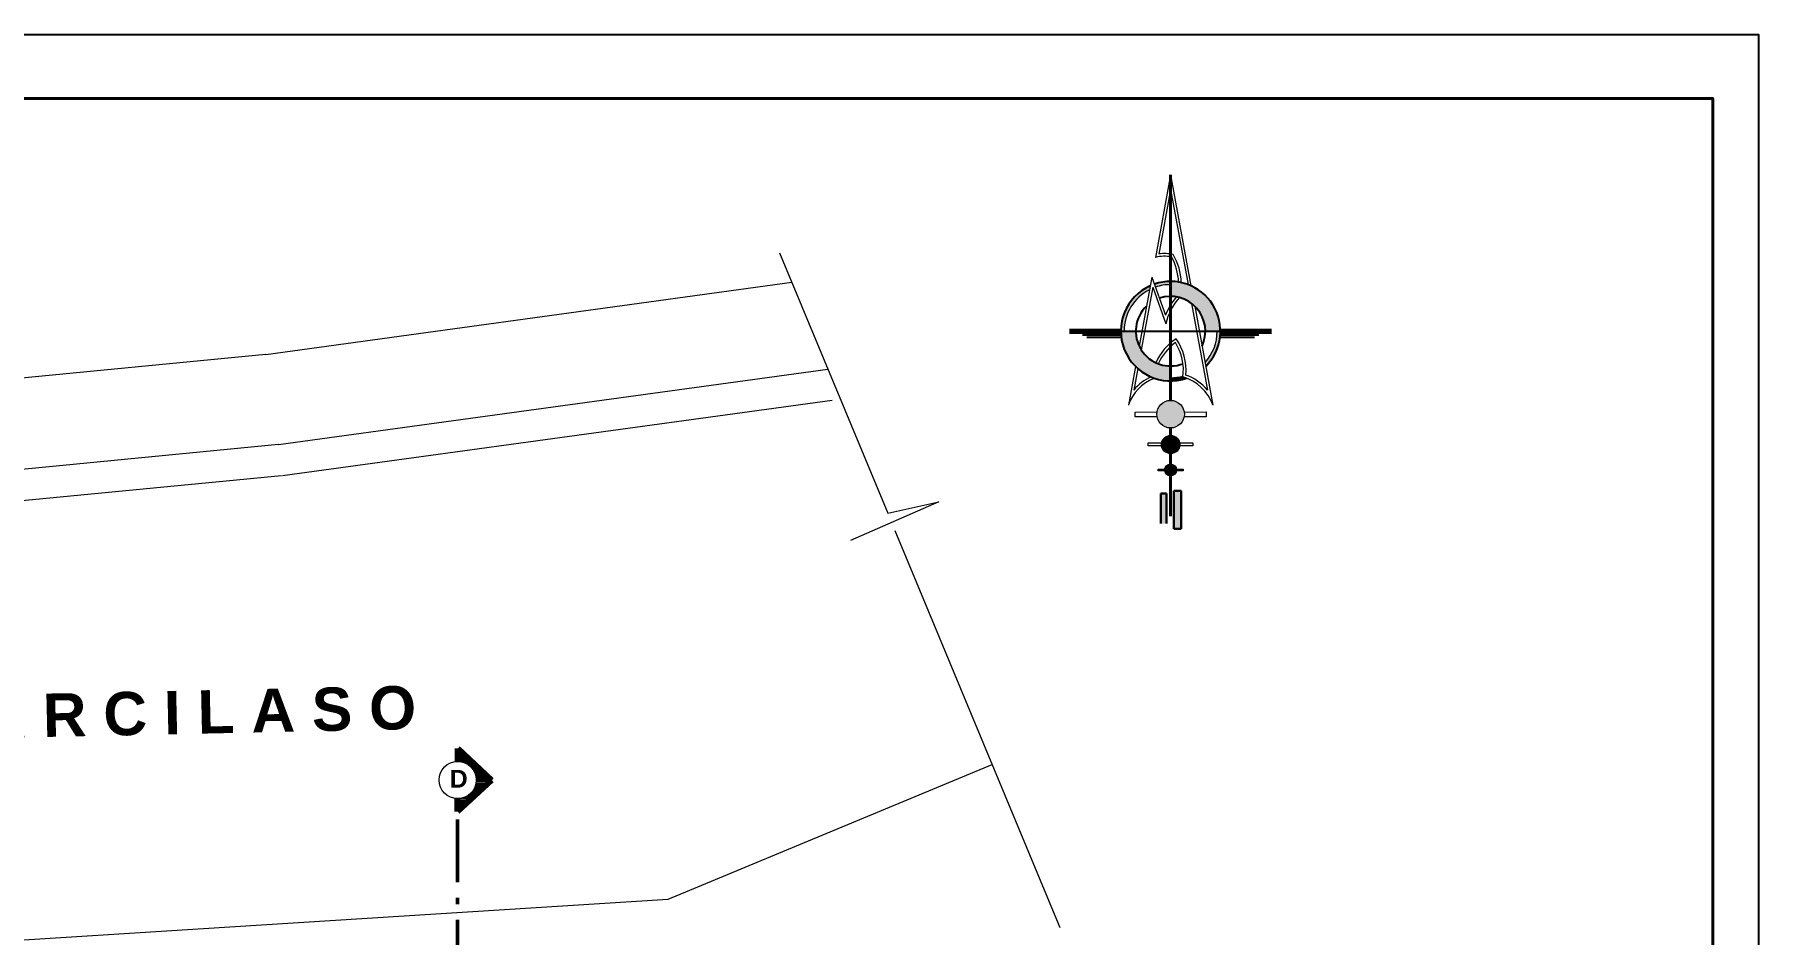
# Model space of a CAD drawing. Header units: metres. Extents: x 28 to 148, y 23 to 113.
# Drawn here: x 120.19 to 147.71, y 98.55 to 112.91 of the extents above; entities that cross this region are included whole.
import ezdxf
from ezdxf.enums import TextEntityAlignment as Align

# ---------------------------------------------------------------- set-up
doc = ezdxf.new("R2010")
doc.units = ezdxf.units.M
doc.linetypes.add('1CORTE', pattern=[1.5, 1, -0.25, 0, -0.25])
doc.linetypes.add('ACAD_ISO04W100', pattern=[30, 24, -3, 0, -3])
for name, color, linetype, lineweight in [('1', 7, 'Continuous', 5), ('AA. Proyeccion Corte', 10, '1CORTE', 50), ('CORTE_EJE', 31, 'ACAD_ISO04W100', 80), ('GRAFO01', 7, 'Continuous', 0), ('NOMBRES_Pen_No__7', 7, 'Continuous', 35), ('NORTE', 7, 'Continuous', 9), ('PISTA', 1, 'Continuous', 5), ('TEXTOS-SUBTITULO', 7, 'Continuous', 30)]:
    doc.layers.add(name, color=color, linetype=linetype, lineweight=lineweight)
doc.layers.add('Mobiliario', color=7, linetype='Continuous', lineweight=0, true_color=0x7f7f7f)
doc.styles.add('GENERATED_STYLE_1', font='arialbd.ttf')
doc.styles.add('TURBO_BASS', font='swisseb.ttf')

# ---------------------------------------------------------------- blocks, each defined once
blk = doc.blocks.new('A$C47EA5D3F')
at = {"extrusion": (7.44261e-05, 0.001628, 0.999999)}
h = blk.add_hatch(color=256, dxfattribs=at)
h.paths.add_polyline_path([(3.29, 3.691), (3.357, 3.733, 0.29558), (2.292, 3.554), (2.335, 3.507, -0.282524)])
h.paths.add_polyline_path([(3.648, 3.449), (3.695, 3.492, 0.083076), (3.437, 3.694), (3.407, 3.637, -0.082797)])
at = {"lineweight": 25, "extrusion": (7.44261e-05, 0.001628, 0.999999)}
h = blk.add_hatch(color=142, dxfattribs=at)
h.set_gradient(color1=(41, 136, 214), color2=(10, 25, 46), tint=1, name='INVSPHERICAL')
h.paths.add_polyline_path([(2.494, 3.334), (2.292, 3.554, 0.414214), (2.23, 2.151), (2.45, 2.353, -0.414214)])
h = blk.add_hatch(color=142, dxfattribs=at)
h.set_gradient(color1=(41, 136, 214), color2=(10, 25, 46), tint=1, name='INVSPHERICAL')
h.paths.add_polyline_path([(3.431, 2.31), (3.633, 2.089, 0.414214), (3.695, 3.492), (3.475, 3.291, -0.414214)])
at = {"extrusion": (7.44261e-05, 0.001628, 0.999999)}
for points in [[(2.489, 1.949, 0.022784), (2.456, 2.024, 0.00433), (2.47, 2.034, -0.067814), (2.277, 2.194), (2.23, 2.151, 0.083153)], [(3.633, 2.089), (3.59, 2.137, -0.186794), (2.965, 1.893), (2.917, 1.83, 0.199292)]]:
    blk.add_hatch(color=256, dxfattribs=at).paths.add_polyline_path(points)
h = blk.add_hatch(color=142, dxfattribs=at)
h.set_gradient(color1=(41, 136, 214), color2=(14, 34, 63), tint=1, name='INVSPHERICAL')
h.paths.add_polyline_path([(2.016, 1.704, 1), (1.467, 1.704, 1)])
h = blk.add_hatch(color=142, dxfattribs=at)
h.set_gradient(color1=(41, 136, 214), color2=(14, 34, 63), tint=1, name='INVSPHERICAL')
h.paths.add_polyline_path([(1.478, 1.295, 1), (1.111, 1.295, 1)])
h = blk.add_hatch(color=142, dxfattribs=at)
h.set_gradient(color1=(41, 136, 214), color2=(14, 34, 63), tint=1, name='INVSPHERICAL')
h.paths.add_polyline_path([(0.803, 0.953, 1), (1.04, 0.953, 1)])
h = blk.add_hatch(color=142, dxfattribs=at)
h.set_gradient(color1=(41, 136, 214), color2=(13, 31, 58), tint=1, name='CURVED')
h.paths.add_polyline_path([(0.34, 0.529), (0.307, 0.657), (0, 0.376), (0.078, 0.29)])
h.paths.add_polyline_path([(0.52, 0.694), (0.441, 0.78), (0.307, 0.657), (0.34, 0.529)])
h = blk.add_hatch(color=142, dxfattribs=at)
h.set_gradient(color1=(41, 136, 214), color2=(13, 31, 58), tint=1, name='CURVED')
h.paths.add_polyline_path([(0.43, 0.414), (0.588, 0.358), (0.197, 0), (0.097, 0.109)])
h.paths.add_polyline_path([(0.659, 0.623), (0.759, 0.514), (0.588, 0.358), (0.43, 0.414)])
at = {"lineweight": 40, "extrusion": (7.44261e-05, 0.001628, 0.999999)}
for p, q in [((5.264, 4.928, -0.005), (1.944, 1.889, 0)), ((1.723, 4.074, -0.003), (2.243, 3.506, -0.002)), ((3.581, 2.045, 0), (4.101, 1.477, 0.001)), ((1.539, 1.518, 0.001), (1.43, 1.418, 0.001)), ((1.16, 1.171, 0.001), (1.009, 1.033, 0.002)), ((0.834, 0.873, 0.002), (0.242, 0.331, 0.003))]:
    blk.add_line(p, q, dxfattribs=at)
at = {"lineweight": 18, "extrusion": (7.44261e-05, 0.001628, 0.999999)}
for p, q in [((5.264, 4.928, -0.005), (3.845, 4.039, -0.003)), ((5.264, 4.928, -0.005), (3.905, 3.134, -0.002)), ((5.047, 4.73, -0.005), (3.883, 3.193, -0.002)), ((5.047, 4.73, -0.005), (3.939, 4.036, -0.003)), ((3.506, 3.827, -0.003), (2.319, 3.082, -0.002)), ((3.506, 3.827, -0.003), (3.132, 3.112, -0.002)), ((3.369, 3.678, -0.003), (2.292, 3.003, -0.002)), ((3.369, 3.678, -0.003), (3.01, 2.992, -0.002)), ((1.971, 2.864, -0.001), (1.307, 2.448, -0.001)), ((1.97, 2.801, -0.001), (1.602, 2.57, -0.001)), ((3.657, 2.806, -0.001), (2.445, 1.205, 0.001)), ((3.654, 2.89, -0.002), (2.592, 1.488, 0.001))]:
    blk.add_line(p, q, dxfattribs=at)
at = {"color": 154, "lineweight": 70, "extrusion": (7.44261e-05, 0.001628, 0.999999)}
for p, q in [((1.601, 4.309, -0.004), (2.292, 3.554, -0.003)), ((3.633, 2.089, 0), (4.324, 1.334, 0.001))]:
    blk.add_line(p, q, dxfattribs=at)
at = {"lineweight": 25, "extrusion": (7.44261e-05, 0.001628, 0.999999)}
for p, q in [((1.743, 3.976, -0.003), (2.209, 3.468, -0.002)), ((3.54, 2.014, 0), (4.005, 1.505, 0.001))]:
    blk.add_line(p, q, dxfattribs=at)
at = {"extrusion": (7.44261e-05, 0.001628, 0.999999)}
blk.add_line((4.049, 3.816, -0.003), (3.734, 3.528, -0.003), dxfattribs=at)
at = {"color": 154, "lineweight": 25, "extrusion": (7.44261e-05, 0.001628, 0.999999)}
blk.add_line((2.292, 3.554, -0.003), (3.633, 2.089, 0), dxfattribs=at)
at = {"extrusion": (7.44261e-05, 0.001628, 0.999999)}
for centre, radius in [((1.742, 1.704, 0.003), 0.275), ((1.295, 1.295, 0.003), 0.183), ((0.921, 0.953, 0.003), 0.119)]:
    blk.add_circle(centre, radius, dxfattribs=at)
at = {"color": 154, "lineweight": 25, "extrusion": (7.44261e-05, 0.001628, 0.999999)}
for radius, start, end in [(0.993, 66.6086, 241.4886), (0.694, 86.2246, 243.3661), (0.993, 267.3914, 61.471), (0.694, 287.0074, 61.0741)]:
    blk.add_arc((2.963, 2.822, 0.003), radius, start, end, dxfattribs=at)
at = {"extrusion": (7.44261e-05, 0.001628, 0.999999)}
for centre, radius, start, end in [((2.963, 2.822, 0.003), 0.929, 69.3699, 132.475), ((2.963, 2.822, 0.003), 0.929, 42.475, 61.4296), ((2.65, 1.527, 0.003), 1.092, 123.5085, 124.026), ((2.963, 2.822, 0.003), 0.929, 222.475, 237.9931), ((2.963, 2.822, 0.003), 0.929, 270.1528, 312.475)]:
    blk.add_arc(centre, radius, start, end, dxfattribs=at)
at = {"lineweight": 18, "extrusion": (7.44261e-05, 0.001628, 0.999999)}
for centre, radius, start, end in [((3.024, 4.152, 0.003), 1.099, 314.3984, 341.8623), ((3.024, 4.152, 0.003), 1.152, 313.8074, 343.0615), ((3.454, 3.435, 0.003), 0.72, 31.3267, 57.0748), ((3.454, 3.435, 0.003), 0.773, 29.5831, 51.0566), ((3.566, 2.052, 0.003), 1.092, 89.1775, 120.6062), ((3.566, 2.052, 0.003), 1.145, 90.9824, 112.2634), ((1.656, 1.625, 0.003), 0.894, 64.6349, 112.8545), ((1.656, 1.625, 0.003), 0.947, 67.0834, 93.255), ((2.65, 1.527, 0.003), 1.145, 76.0718, 107.8403), ((2.65, 1.527, 0.003), 1.092, 78.8351, 107.771), ((1.868, 2.869, 0.003), 1.029, 304.8247, 344.8248), ((1.868, 2.869, 0.003), 1.082, 307.1949, 347.7534), ((1.656, 1.625, 0.003), 0.894, 332.0955, 26.4817), ((1.656, 1.625, 0.003), 0.947, 351.695, 23.7627)]:
    blk.add_arc(centre, radius, start, end, dxfattribs=at)
at = {"layer": 'NORTE', "color": 154, "lineweight": 30, "extrusion": (7.44261e-05, 0.001628, 0.999999)}
for p, q in [((0, 0.376, 0.003), (0.441, 0.78, 0.002)), ((0.078, 0.29, 0.003), (0.52, 0.694, 0.002)), ((0.441, 0.78, 0.002), (0.52, 0.694, 0.002)), ((0.097, 0.109, 0.003), (0.659, 0.623, 0.002)), ((0.197, 0, 0.003), (0.759, 0.514, 0.003)), ((0.759, 0.514, 0.003), (0.659, 0.623, 0.002)), ((0.097, 0.109, 0.003), (0.197, 0, 0.003))]:
    blk.add_line(p, q, dxfattribs=at)
at = {"layer": 'NORTE', "color": 154, "lineweight": 15, "extrusion": (7.44261e-05, 0.001628, 0.999999), "elevation": 0.003}
for points in [[(1.521, 1.867), (1.224, 2.192), (1.294, 2.257), (1.591, 1.933)], [(1.152, 1.41), (0.974, 1.604), (1.019, 1.645), (1.197, 1.45)], [(1.957, 1.533), (2.253, 1.21), (2.182, 1.145), (1.885, 1.47)], [(0.829, 1.027), (0.739, 1.125), (0.764, 1.148), (0.854, 1.05)], [(1.441, 1.184), (1.619, 0.989), (1.575, 0.948), (1.397, 1.143)], [(1.013, 0.877), (1.102, 0.779), (1.077, 0.756), (0.987, 0.854)]]:
    blk.add_lwpolyline(points, dxfattribs=at)

msp = doc.modelspace()

# ---------------------------------------------------------------- linework, layer by layer
at = {"color": 7}
msp.add_lwpolyline([(27.712, 112.912), (147.712, 112.912), (147.712, 22.912), (27.712, 22.912), (27.712, 112.912)], dxfattribs=at)
at = {"color": 7, "lineweight": 40}
msp.add_lwpolyline([(28.982, 111.893), (146.982, 111.893), (146.982, 26.787), (28.982, 26.787)], close=True, dxfattribs=at)
at = {"layer": '1', "color": 7, "linetype": 'Continuous', "lineweight": 5}
for p, q in [((126.945, 101.387), (127.079, 101.388)), ((126.945, 101.367), (127.1, 101.368)), ((126.945, 101.347), (127.122, 101.348)), ((126.945, 101.327), (127.143, 101.329)), ((126.945, 101.307), (127.164, 101.309)), ((126.946, 101.507), (126.952, 101.507)), ((126.946, 101.487), (126.974, 101.487)), ((126.946, 101.467), (126.995, 101.468)), ((126.946, 101.447), (127.016, 101.448)), ((126.946, 101.427), (127.037, 101.428)), ((126.946, 101.407), (127.058, 101.408)), ((127.047, 101.288), (127.185, 101.289)), ((127.089, 101.268), (127.206, 101.269)), ((127.12, 101.248), (127.227, 101.249)), ((127.144, 101.229), (127.248, 101.229)), ((127.163, 101.209), (127.269, 101.209)), ((127.18, 101.189), (127.291, 101.189)), ((127.193, 101.169), (127.312, 101.17)), ((127.205, 101.149), (127.333, 101.15)), ((127.214, 101.129), (127.354, 101.13)), ((127.222, 101.109), (127.375, 101.11)), ((127.228, 101.089), (127.396, 101.09)), ((127.233, 101.069), (127.417, 101.07)), ((127.237, 101.049), (127.439, 101.05)), ((127.238, 101.029), (127.46, 101.031)), ((127.239, 101.009), (127.481, 101.011)), ((127.08, 100.748), (127.202, 100.749)), ((127.113, 100.768), (127.224, 100.769)), ((127.139, 100.788), (127.246, 100.789)), ((127.159, 100.809), (127.268, 100.809)), ((127.176, 100.829), (127.29, 100.829)), ((127.191, 100.849), (127.312, 100.85)), ((127.203, 100.869), (127.334, 100.87)), ((127.213, 100.889), (127.356, 100.89)), ((127.221, 100.909), (127.378, 100.91)), ((127.228, 100.929), (127.4, 100.93)), ((127.233, 100.949), (127.422, 100.95)), ((127.236, 100.969), (127.444, 100.97)), ((127.238, 100.989), (127.466, 100.991)), ((126.94, 100.607), (127.048, 100.608)), ((126.94, 100.587), (127.026, 100.588)), ((126.94, 100.567), (127.004, 100.568)), ((126.94, 100.547), (126.982, 100.547)), ((126.94, 100.527), (126.96, 100.527)), ((126.941, 100.707), (127.158, 100.709)), ((126.941, 100.687), (127.136, 100.688)), ((126.941, 100.667), (127.114, 100.668)), ((126.941, 100.647), (127.092, 100.648)), ((126.941, 100.627), (127.07, 100.628)), ((127.03, 100.728), (127.18, 100.729))]:
    msp.add_line(p, q, dxfattribs=at)
at = {"layer": '1', "color": 252, "linetype": 'Continuous', "lineweight": 5, "true_color": 0x939598}
for p, q in [((126.945, 101.387), (127.079, 101.388)), ((126.945, 101.367), (127.1, 101.368)), ((126.945, 101.347), (127.122, 101.348)), ((126.945, 101.327), (127.143, 101.329)), ((126.945, 101.307), (127.164, 101.309)), ((126.946, 101.507), (126.952, 101.507)), ((126.946, 101.487), (126.974, 101.487)), ((126.946, 101.467), (126.995, 101.468)), ((126.946, 101.447), (127.016, 101.448)), ((126.946, 101.427), (127.037, 101.428)), ((126.946, 101.407), (127.058, 101.408)), ((127.047, 101.288), (127.185, 101.289)), ((127.089, 101.268), (127.206, 101.269)), ((127.12, 101.248), (127.227, 101.249)), ((127.144, 101.229), (127.248, 101.229)), ((127.163, 101.209), (127.269, 101.209)), ((127.18, 101.189), (127.291, 101.189)), ((127.193, 101.169), (127.312, 101.17)), ((127.205, 101.149), (127.333, 101.15)), ((127.214, 101.129), (127.354, 101.13)), ((127.222, 101.109), (127.375, 101.11)), ((127.228, 101.089), (127.396, 101.09)), ((127.233, 101.069), (127.417, 101.07)), ((127.237, 101.049), (127.439, 101.05)), ((127.238, 101.029), (127.46, 101.031)), ((127.239, 101.009), (127.481, 101.011)), ((127.08, 100.748), (127.202, 100.749)), ((127.113, 100.768), (127.224, 100.769)), ((127.139, 100.788), (127.246, 100.789)), ((127.159, 100.809), (127.268, 100.809)), ((127.176, 100.829), (127.29, 100.829)), ((127.191, 100.849), (127.312, 100.85)), ((127.203, 100.869), (127.334, 100.87)), ((127.213, 100.889), (127.356, 100.89)), ((127.221, 100.909), (127.378, 100.91)), ((127.228, 100.929), (127.4, 100.93)), ((127.233, 100.949), (127.422, 100.95)), ((127.236, 100.969), (127.444, 100.97)), ((127.238, 100.989), (127.466, 100.991)), ((126.94, 100.607), (127.048, 100.608)), ((126.94, 100.587), (127.026, 100.588)), ((126.94, 100.567), (127.004, 100.568)), ((126.94, 100.547), (126.982, 100.547)), ((126.94, 100.527), (126.96, 100.527)), ((126.941, 100.707), (127.158, 100.709)), ((126.941, 100.687), (127.136, 100.688)), ((126.941, 100.667), (127.114, 100.668)), ((126.941, 100.647), (127.092, 100.648)), ((126.941, 100.627), (127.07, 100.628)), ((127.03, 100.728), (127.18, 100.729))]:
    msp.add_line(p, q, dxfattribs=at)
at = {"layer": '1', "color": 7}
msp.add_circle((126.945, 101.011), 0.296, dxfattribs=at)
msp.add_circle((126.945, 101.011), 0.296, dxfattribs=at)
at = {"layer": 'AA. Proyeccion Corte', "color": 7}
msp.add_line((126.941, 96.181), (126.941, 100.715), dxfattribs=at)
at = {"layer": 'CORTE_EJE', "color": 7, "linetype": 'ACAD_ISO04W100', "ltscale": 0.8}
for p, q in [((126.945, 101.307), (126.946, 101.513)), ((126.945, 101.307), (126.946, 101.513)), ((126.946, 101.513), (127.485, 101.007)), ((126.946, 101.513), (127.485, 101.007)), ((127.485, 101.007), (126.94, 100.508)), ((127.485, 101.007), (126.94, 100.508)), ((126.94, 100.508), (126.941, 100.715)), ((126.94, 100.508), (126.941, 100.715))]:
    msp.add_line(p, q, dxfattribs=at)
at = {"layer": 'Mobiliario', "lineweight": 0}
msp.add_line((130.307, 99.111), (135.478, 101.261), dxfattribs=at)
at = {"layer": 'PISTA', "color": 7}
for p, q in [((123.885, 107.803), (132.279, 108.957)), ((123.885, 107.803), (107.654, 106.231)), ((124.083, 106.366), (132.855, 107.572)), ((124.151, 105.871), (132.923, 107.076)), ((124.083, 106.366), (107.794, 104.788)), ((124.131, 105.869), (107.748, 104.29)), ((119.349, 98.419), (130.307, 99.111))]:
    msp.add_line(p, q, dxfattribs=at)
for points in [[(132.084, 109.427), (133.811, 105.272)], [(134.626, 105.452), (133.216, 104.833)], [(133.811, 105.272), (134.626, 105.452)], [(133.926, 104.996), (136.56, 98.658)]]:
    msp.add_lwpolyline(points, dxfattribs=at)

# ---------------------------------------------------------------- block references
at = {"layer": 'GRAFO01', "xscale": 0.8, "yscale": 0.8, "zscale": 0.8, "rotation": 47.52500491555515}
msp.add_blockref('A$C47EA5D3F', (138.391, 104.903, -0.001), dxfattribs=at)

# ---------------------------------------------------------------- texts
at = {"layer": 'NOMBRES_Pen_No__7', "style": 'GENERATED_STYLE_1'}
msp.add_text('A V .   G A R C I L A S O', height=0.69204, rotation=1.2326, dxfattribs=at).set_placement((115.389, 101.591))
at = {"layer": 'TEXTOS-SUBTITULO', "style": 'TURBO_BASS'}
msp.add_text('D', height=0.283, rotation=360, dxfattribs=at).set_placement((126.962, 100.89), align=Align.CENTER)

doc.saveas('drawing.dxf')
